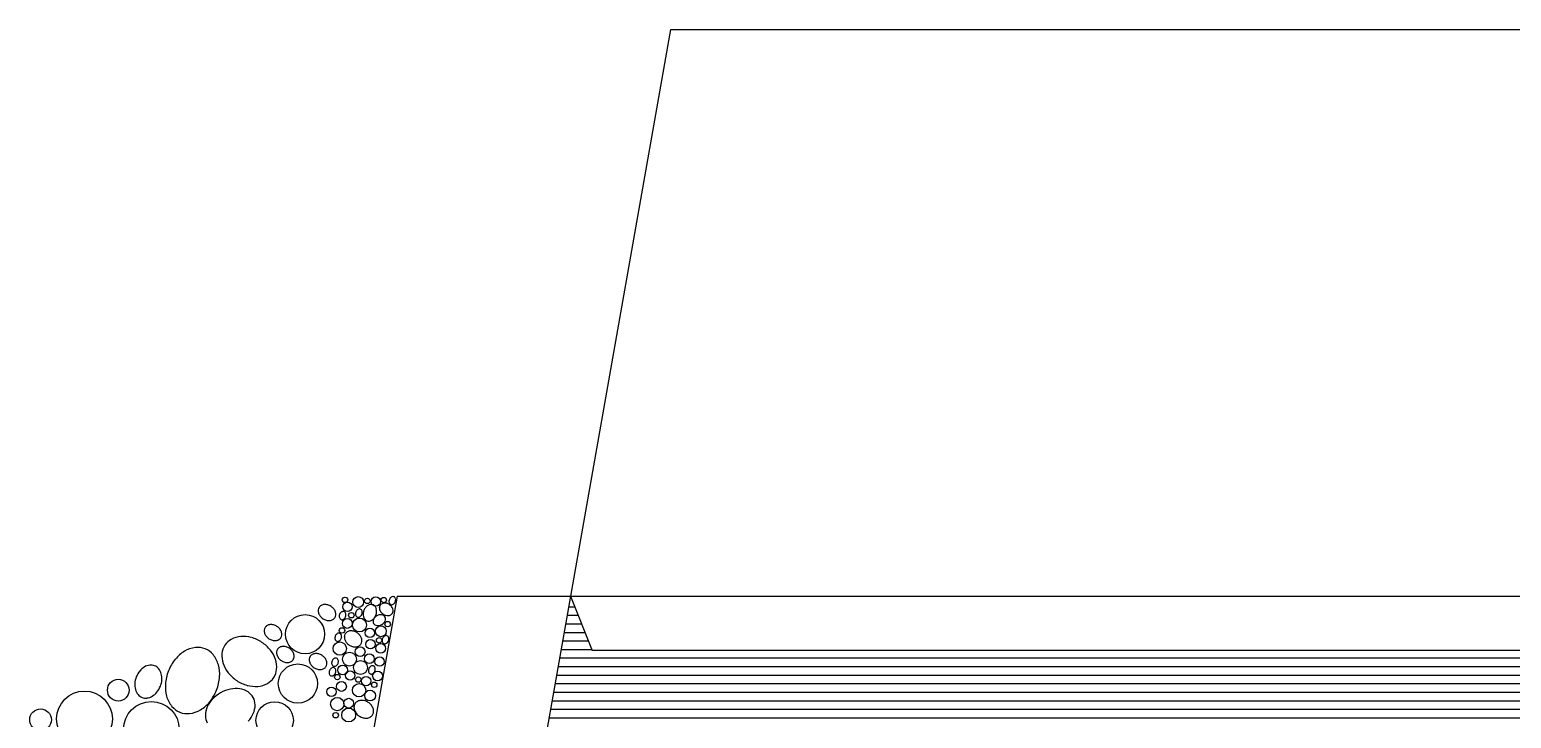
# Paper-space layout 'ESC' of a CAD drawing. Header units: feet, sheet in inches. Extents: x -1.2 to 33.8, y 0.1 to 22.9.
# Drawn here: x 20.039 to 21.554, y 6.501 to 7.205 of the extents above; entities that cross this region are included whole.
import ezdxf

# ---------------------------------------------------------------- set-up
doc = ezdxf.new("R2010")
doc.units = ezdxf.units.FT
doc.header["$MEASUREMENT"] = 0
doc.layers.add('TBLK', color=7, linetype='Continuous')

# ---------------------------------------------------------------- blocks, each defined once
blk = doc.blocks.new('ESC DET')
at = {"layer": 'TBLK'}
for p, q in [((22.3467, 7.7134), (22.2445, 7.1342)), ((22.3467, 7.7134), (25.1396, 7.7134)), ((22.0673, 7.1342), (21.9651, 6.555)), ((22.0673, 7.1342), (25.419, 7.1342)), ((22.2445, 7.1342), (22.173, 6.7294)), ((22.2426, 7.1234), (22.2488, 7.1234)), ((22.2441, 7.1321), (22.2453, 7.1321)), ((22.2445, 7.1342), (22.2667, 7.0788)), ((22.241, 7.1147), (22.2523, 7.1147)), ((22.238, 7.0972), (22.2593, 7.0972)), ((22.2395, 7.106), (22.2558, 7.106)), ((22.2349, 7.0798), (22.2663, 7.0798)), ((22.2364, 7.0885), (22.2628, 7.0885)), ((25.186, 7.0788), (22.2667, 7.0788)), ((22.2318, 7.0623), (25.186, 7.0623)), ((22.2333, 7.0711), (25.186, 7.0711)), ((22.2303, 7.0536), (25.186, 7.0536)), ((22.2272, 7.0362), (25.186, 7.0362)), ((22.2287, 7.0449), (25.186, 7.0449)), ((22.2241, 7.0187), (25.186, 7.0187)), ((22.2256, 7.0274), (25.186, 7.0274)), ((22.2226, 7.01), (25.186, 7.01))]:
    blk.add_line(p, q, dxfattribs=at)
for centre, radius in [((22.0139, 7.1305), 0.00278), ((22.0164, 7.1235), 0.00477), ((22.0274, 7.1283), 0.00556), ((22.0368, 7.1294), 0.00278), ((22.0454, 7.1287), 0.00477), ((22.0536, 7.1303), 0.00278), ((21.9731, 7.0954), 0.02), ((22.0163, 7.1064), 0.005), ((22.0204, 7.1148), 0.00278), ((22.0288, 7.1048), 0.00712), ((22.0576, 7.1057), 0.00278), ((22.0108, 7.0992), 0.00278), ((22.0394, 7.0967), 0.00477), ((22.0506, 7.0984), 0.00556), ((22.0488, 7.0891), 0.00278), ((22.0085, 7.0807), 0.0068), ((22.0186, 7.0699), 0.00712), ((22.0294, 7.0775), 0.005), ((22.0399, 7.0852), 0.00477), ((22.0504, 7.0809), 0.005), ((21.9657, 7.045), 0.02), ((22.0116, 7.0588), 0.005), ((22.0298, 7.0614), 0.00712), ((22.0388, 7.0703), 0.005), ((22.0493, 7.0674), 0.00477), ((21.7821, 7.0382), 0.0111), ((22.0061, 7.0516), 0.00278), ((22.0103, 7.042), 0.005), ((22.0192, 7.0532), 0.00477), ((22.0275, 7.049), 0.00278), ((22.0355, 7.0475), 0.00477), ((22.0438, 7.0437), 0.00278), ((22.0472, 7.0527), 0.005), ((21.7475, 7.0088), 0.0285), ((22, 7.0366), 0.00477), ((22.006, 7.024), 0.0068), ((22.0283, 7.0381), 0.0068), ((22.0396, 7.0327), 0.00556), ((21.7026, 7.008), 0.0111), ((21.8159, 6.9981), 0.0285), ((21.942, 7.0073), 0.0191), ((22.0177, 7.0128), 0.00712), ((22.0177, 7.0249), 0.005), ((22.0044, 7.0126), 0.00278)]:
    blk.add_circle(centre, radius, dxfattribs=at)
for centre, radius, start, end in [((21.9924, 7.1196), 0.00591, 146.5917, 174.5588), ((21.9924, 7.1196), 0.00591, 118.6246, 146.5917), ((21.9934, 7.1178), 0.00794, 94.5496, 118.6246), ((21.9936, 7.1159), 0.00983, 74.4989, 94.5496), ((21.9929, 7.1135), 0.0123, 56.5917, 74.4989), ((21.9929, 7.1135), 0.0123, 38.6845, 56.5917), ((22.0439, 7.1155), 0.0115, 140.8811, 158.3117), ((22.0419, 7.1171), 0.00897, 121.1501, 140.8811), ((22.041, 7.1187), 0.00707, 96.9668, 121.1501), ((22.0407, 7.1207), 0.00507, 68.3117, 96.9668), ((22.0407, 7.1207), 0.00507, 39.6566, 68.3117), ((22.0392, 7.1194), 0.00707, 15.4734, 39.6566), ((22.0552, 7.1223), 0.00618, 174.5588, 198.6338), ((22.0536, 7.1224), 0.0046, 146.5917, 174.5588), ((22.0536, 7.1224), 0.0046, 118.6246, 146.5917), ((22.0544, 7.121), 0.00618, 94.5496, 118.6246), ((22.0545, 7.1196), 0.00765, 74.4989, 94.5496), ((22.054, 7.1177), 0.00957, 56.5917, 74.4989), ((22.0646, 7.1288), 0.00573, 158.3117, 175.7424), ((22.0633, 7.1289), 0.00448, 175.7424, 195.4734), ((22.0624, 7.1286), 0.00353, 195.4734, 219.6566), ((22.0646, 7.1288), 0.00573, 140.8811, 158.3117), ((22.054, 7.1177), 0.00957, 38.6845, 56.5917), ((22.0616, 7.128), 0.00253, 219.6566, 248.3117), ((22.0636, 7.1296), 0.00448, 121.1501, 140.8811), ((22.0616, 7.128), 0.00253, 248.3117, 276.9668), ((22.0631, 7.1304), 0.00353, 96.9668, 121.1501), ((22.0555, 7.1189), 0.00765, 18.6338, 38.6845), ((22.0615, 7.129), 0.00353, 276.9668, 301.1501), ((22.063, 7.1314), 0.00253, 68.3117, 96.9668), ((22.061, 7.1298), 0.00448, 301.1501, 320.8811), ((22.063, 7.1314), 0.00253, 39.6566, 68.3117), ((22.06, 7.1306), 0.00573, 320.8811, 338.3117), ((22.0622, 7.1308), 0.00353, 15.4734, 39.6566), ((22.06, 7.1306), 0.00573, 338.3117, 355.7424), ((22.0613, 7.1305), 0.00448, 355.7424, 15.4734), ((21.9945, 7.1194), 0.00794, 174.5588, 198.6338), ((21.9963, 7.12), 0.00983, 198.6338, 218.6845), ((21.9982, 7.1215), 0.0123, 218.6845, 236.5917), ((21.9982, 7.1215), 0.0123, 236.5917, 254.4989), ((21.9975, 7.1192), 0.00983, 254.4989, 274.5496), ((21.9977, 7.1173), 0.00794, 274.5496, 298.6246), ((21.9986, 7.1155), 0.00591, 298.6246, 326.5917), ((21.9948, 7.1151), 0.00983, 18.6338, 38.6845), ((21.9986, 7.1155), 0.00591, 326.5917, 354.5588), ((21.9966, 7.1157), 0.00794, 354.5588, 18.6338), ((22.0137, 7.1135), 0.00573, 158.3117, 175.7424), ((22.0125, 7.1136), 0.00448, 175.7424, 195.4734), ((22.0116, 7.1133), 0.00353, 195.4734, 219.6566), ((22.0137, 7.1135), 0.00573, 140.8811, 158.3117), ((22.0108, 7.1127), 0.00253, 219.6566, 248.3117), ((22.0127, 7.1143), 0.00448, 121.1501, 140.8811), ((22.0108, 7.1127), 0.00253, 248.3117, 276.9668), ((22.0123, 7.1151), 0.00353, 96.9668, 121.1501), ((22.0107, 7.1137), 0.00353, 276.9668, 301.1501), ((22.0121, 7.1161), 0.00253, 68.3117, 96.9668), ((22.0102, 7.1145), 0.00448, 301.1501, 320.8811), ((22.0121, 7.1161), 0.00253, 39.6566, 68.3117), ((22.0092, 7.1153), 0.00573, 320.8811, 338.3117), ((22.0114, 7.1154), 0.00353, 15.4734, 39.6566), ((22.0092, 7.1153), 0.00573, 338.3117, 355.7424), ((22.0104, 7.1152), 0.00448, 355.7424, 15.4734), ((22.0303, 7.1161), 0.00573, 158.3117, 175.7424), ((22.0291, 7.1162), 0.00448, 175.7424, 195.4734), ((22.0282, 7.116), 0.00353, 195.4734, 219.6566), ((22.0303, 7.1161), 0.00573, 140.8811, 158.3117), ((22.0274, 7.1153), 0.00253, 219.6566, 248.3117), ((22.0294, 7.1169), 0.00448, 121.1501, 140.8811), ((22.0274, 7.1153), 0.00253, 248.3117, 276.9668), ((22.0289, 7.1177), 0.00353, 96.9668, 121.1501), ((22.0273, 7.1163), 0.00353, 276.9668, 301.1501), ((22.0287, 7.1187), 0.00253, 68.3117, 96.9668), ((22.0268, 7.1171), 0.00448, 301.1501, 320.8811), ((22.0287, 7.1187), 0.00253, 39.6566, 68.3117), ((22.0258, 7.1179), 0.00573, 320.8811, 338.3117), ((22.028, 7.1181), 0.00353, 15.4734, 39.6566), ((22.0258, 7.1179), 0.00573, 338.3117, 355.7424), ((22.0271, 7.1178), 0.00448, 355.7424, 15.4734), ((22.0439, 7.1155), 0.0115, 158.3117, 175.7424), ((22.0414, 7.1157), 0.00897, 175.7424, 195.4734), ((22.0396, 7.1152), 0.00707, 195.4734, 219.6566), ((22.038, 7.1139), 0.00507, 219.6566, 248.3117), ((22.038, 7.1139), 0.00507, 248.3117, 276.9668), ((22.0378, 7.1159), 0.00707, 276.9668, 301.1501), ((22.0368, 7.1175), 0.00897, 301.1501, 320.8811), ((22.0481, 7.1084), 0.00544, 156.0911, 180.2743), ((22.0465, 7.1084), 0.0039, 180.2743, 208.9294), ((22.0494, 7.1078), 0.0069, 136.3601, 156.0911), ((22.0465, 7.1084), 0.0039, 208.9294, 237.5845), ((22.0348, 7.1191), 0.0115, 320.8811, 338.3117), ((22.0508, 7.1065), 0.00882, 118.9294, 136.3601), ((22.0348, 7.1191), 0.0115, 338.3117, 355.7424), ((22.0373, 7.1189), 0.00897, 355.7424, 15.4734), ((22.0508, 7.1065), 0.00882, 101.4988, 118.9294), ((22.0504, 7.1083), 0.0069, 81.7678, 101.4988), ((22.0566, 7.1228), 0.00765, 198.6338, 218.6845), ((22.0581, 7.124), 0.00957, 218.6845, 236.5917), ((22.0506, 7.1098), 0.00544, 57.5845, 81.7678), ((22.0472, 7.113), 0.00882, 298.9294, 316.3601), ((22.0581, 7.124), 0.00957, 236.5917, 254.4989), ((22.0515, 7.1111), 0.0039, 28.9294, 57.5845), ((22.0486, 7.1117), 0.0069, 316.3601, 336.0911), ((22.0515, 7.1111), 0.0039, 0.2743, 28.9294), ((22.0499, 7.1111), 0.00544, 336.0911, 0.2743), ((22.0576, 7.1221), 0.00765, 254.4989, 274.5496), ((22.0577, 7.1206), 0.00618, 274.5496, 298.6246), ((22.0585, 7.1193), 0.0046, 298.6246, 326.5917), ((22.0585, 7.1193), 0.0046, 326.5917, 354.5588), ((22.0569, 7.1194), 0.00618, 354.5588, 18.6338), ((21.9094, 7.0684), 0.0247, 94.5496, 118.6246), ((21.9099, 7.0625), 0.0306, 74.4989, 94.5496), ((21.9079, 7.0551), 0.0383, 56.5917, 74.4989), ((21.9372, 7.0991), 0.00591, 146.5917, 174.5588), ((21.9392, 7.0989), 0.00794, 174.5588, 198.6338), ((21.941, 7.0995), 0.00983, 198.6338, 218.6845), ((21.9372, 7.0991), 0.00591, 118.6246, 146.5917), ((21.9429, 7.1011), 0.0123, 218.6845, 236.5917), ((21.9381, 7.0973), 0.00794, 94.5496, 118.6246), ((21.9383, 7.0954), 0.00983, 74.4989, 94.5496), ((21.9376, 7.0931), 0.0123, 56.5917, 74.4989), ((21.9376, 7.0931), 0.0123, 38.6845, 56.5917), ((21.9434, 7.095), 0.00591, 298.6246, 326.5917), ((21.9396, 7.0946), 0.00983, 18.6338, 38.6845), ((21.9434, 7.095), 0.00591, 326.5917, 354.5588), ((21.9414, 7.0952), 0.00794, 354.5588, 18.6338), ((22.0093, 7.0914), 0.00573, 158.3117, 175.7424), ((22.008, 7.0914), 0.00448, 175.7424, 195.4734), ((22.0093, 7.0914), 0.00573, 140.8811, 158.3117), ((22.0083, 7.0921), 0.00448, 121.1501, 140.8811), ((22.0078, 7.093), 0.00353, 96.9668, 121.1501), ((22.0077, 7.0939), 0.00253, 68.3117, 96.9668), ((22.0077, 7.0939), 0.00253, 39.6566, 68.3117), ((22.0069, 7.0933), 0.00353, 15.4734, 39.6566), ((22.0048, 7.0931), 0.00573, 338.3117, 355.7424), ((22.006, 7.0931), 0.00448, 355.7424, 15.4734), ((22.0212, 7.0925), 0.00794, 174.5588, 198.6338), ((22.0191, 7.0926), 0.00591, 146.5917, 174.5588), ((22.0191, 7.0926), 0.00591, 118.6246, 146.5917), ((22.0201, 7.0909), 0.00794, 94.5496, 118.6246), ((22.0203, 7.089), 0.00983, 74.4989, 94.5496), ((22.0196, 7.0866), 0.0123, 56.5917, 74.4989), ((22.0196, 7.0866), 0.0123, 38.6845, 56.5917), ((22.0215, 7.0881), 0.00983, 18.6338, 38.6845), ((22.0233, 7.0887), 0.00794, 354.5588, 18.6338), ((22.0474, 7.1097), 0.00544, 237.5845, 261.7678), ((22.0476, 7.1111), 0.0069, 261.7678, 281.4988), ((22.0472, 7.113), 0.00882, 281.4988, 298.9294), ((22.0576, 7.0889), 0.00573, 140.8811, 158.3117), ((22.0566, 7.0897), 0.00448, 121.1501, 140.8811), ((22.0561, 7.0905), 0.00353, 96.9668, 121.1501), ((22.056, 7.0915), 0.00253, 68.3117, 96.9668), ((22.056, 7.0915), 0.00253, 39.6566, 68.3117), ((22.0552, 7.0909), 0.00353, 15.4734, 39.6566), ((22.0543, 7.0906), 0.00448, 355.7424, 15.4734), ((21.8683, 7.0472), 0.0359, 121.1501, 140.8811), ((21.8643, 7.0537), 0.0283, 96.9668, 121.1501), ((21.8634, 7.0616), 0.0203, 68.3117, 96.9668), ((21.8634, 7.0616), 0.0203, 39.6566, 68.3117), ((21.9064, 7.0739), 0.0184, 146.5917, 174.5588), ((21.9064, 7.0739), 0.0184, 118.6246, 146.5917), ((21.9079, 7.0551), 0.0383, 38.6845, 56.5917), ((21.9429, 7.1011), 0.0123, 236.5917, 254.4989), ((21.9139, 7.0599), 0.0306, 18.6338, 38.6845), ((21.9423, 7.0987), 0.00983, 254.4989, 274.5496), ((21.9424, 7.0968), 0.00794, 274.5496, 298.6246), ((21.9519, 7.0766), 0.00794, 174.5588, 198.6338), ((21.9498, 7.0767), 0.00591, 146.5917, 174.5588), ((21.9498, 7.0767), 0.00591, 118.6246, 146.5917), ((21.9508, 7.075), 0.00794, 94.5496, 118.6246), ((21.951, 7.0731), 0.00983, 74.4989, 94.5496), ((21.9503, 7.0707), 0.0123, 56.5917, 74.4989), ((21.9503, 7.0707), 0.0123, 38.6845, 56.5917), ((21.9522, 7.0722), 0.00983, 18.6338, 38.6845), ((22.0071, 7.0912), 0.00353, 195.4734, 219.6566), ((22.0064, 7.0906), 0.00253, 219.6566, 248.3117), ((22.0064, 7.0906), 0.00253, 248.3117, 276.9668), ((22.0062, 7.0915), 0.00353, 276.9668, 301.1501), ((22.0057, 7.0924), 0.00448, 301.1501, 320.8811), ((22.0048, 7.0931), 0.00573, 320.8811, 338.3117), ((22.023, 7.0931), 0.00983, 198.6338, 218.6845), ((22.0249, 7.0946), 0.0123, 218.6845, 236.5917), ((22.0249, 7.0946), 0.0123, 236.5917, 254.4989), ((22.0242, 7.0922), 0.00983, 254.4989, 274.5496), ((22.0244, 7.0903), 0.00794, 274.5496, 298.6246), ((22.0253, 7.0886), 0.00591, 298.6246, 326.5917), ((22.0253, 7.0886), 0.00591, 326.5917, 354.5588), ((22.0576, 7.0889), 0.00573, 158.3117, 175.7424), ((22.0563, 7.089), 0.00448, 175.7424, 195.4734), ((22.0554, 7.0888), 0.00353, 195.4734, 219.6566), ((22.0546, 7.0881), 0.00253, 219.6566, 248.3117), ((22.0546, 7.0881), 0.00253, 248.3117, 276.9668), ((22.0545, 7.0891), 0.00353, 276.9668, 301.1501), ((22.054, 7.0899), 0.00448, 301.1501, 320.8811), ((22.053, 7.0907), 0.00573, 320.8811, 338.3117), ((22.053, 7.0907), 0.00573, 338.3117, 355.7424), ((21.8179, 7.0465), 0.0179, 121.1501, 140.8811), ((21.816, 7.0498), 0.0141, 96.9668, 121.1501), ((21.8155, 7.0538), 0.0101, 68.3117, 96.9668), ((21.8155, 7.0538), 0.0101, 39.6566, 68.3117), ((21.876, 7.0409), 0.0459, 140.8811, 158.3117), ((21.8572, 7.0565), 0.0283, 15.4734, 39.6566), ((21.8499, 7.0545), 0.0359, 355.7424, 15.4734), ((21.9127, 7.0733), 0.0247, 174.5588, 198.6338), ((21.9183, 7.0752), 0.0306, 198.6338, 218.6845), ((21.9194, 7.0618), 0.0247, 354.5588, 18.6338), ((21.9537, 7.0772), 0.00983, 198.6338, 218.6845), ((21.9556, 7.0787), 0.0123, 218.6845, 236.5917), ((21.9556, 7.0787), 0.0123, 236.5917, 254.4989), ((21.9549, 7.0763), 0.00983, 254.4989, 274.5496), ((21.9551, 7.0744), 0.00794, 274.5496, 298.6246), ((21.956, 7.0727), 0.00591, 298.6246, 326.5917), ((21.956, 7.0727), 0.00591, 326.5917, 354.5588), ((21.954, 7.0728), 0.00794, 354.5588, 18.6338), ((21.9833, 7.0695), 0.00591, 146.5917, 174.5588), ((21.9853, 7.0693), 0.00794, 174.5588, 198.6338), ((21.9871, 7.0699), 0.00983, 198.6338, 218.6845), ((21.9833, 7.0695), 0.00591, 118.6246, 146.5917), ((21.989, 7.0714), 0.0123, 218.6845, 236.5917), ((21.9843, 7.0677), 0.00794, 94.5496, 118.6246), ((21.989, 7.0714), 0.0123, 236.5917, 254.4989), ((21.9844, 7.0658), 0.00983, 74.4989, 94.5496), ((21.9837, 7.0634), 0.0123, 56.5917, 74.4989), ((21.9837, 7.0634), 0.0123, 38.6845, 56.5917), ((21.9895, 7.0654), 0.00591, 298.6246, 326.5917), ((21.9857, 7.065), 0.00983, 18.6338, 38.6845), ((21.9895, 7.0654), 0.00591, 326.5917, 354.5588), ((21.9875, 7.0656), 0.00794, 354.5588, 18.6338), ((22.0019, 7.0577), 0.00353, 96.9668, 121.1501), ((22.006, 7.0659), 0.00573, 158.3117, 175.7424), ((22.0047, 7.066), 0.00448, 175.7424, 195.4734), ((22.0038, 7.0657), 0.00353, 195.4734, 219.6566), ((22.006, 7.0659), 0.00573, 140.8811, 158.3117), ((22.003, 7.0651), 0.00253, 219.6566, 248.3117), ((22.005, 7.0667), 0.00448, 121.1501, 140.8811), ((22.0018, 7.0587), 0.00253, 68.3117, 96.9668), ((22.003, 7.0651), 0.00253, 248.3117, 276.9668), ((22.0045, 7.0675), 0.00353, 96.9668, 121.1501), ((22.0018, 7.0587), 0.00253, 39.6566, 68.3117), ((22.0029, 7.0661), 0.00353, 276.9668, 301.1501), ((22.0044, 7.0685), 0.00253, 68.3117, 96.9668), ((22.0024, 7.0669), 0.00448, 301.1501, 320.8811), ((22.0044, 7.0685), 0.00253, 39.6566, 68.3117), ((22.0015, 7.0677), 0.00573, 320.8811, 338.3117), ((22.0036, 7.0678), 0.00353, 15.4734, 39.6566), ((22.0015, 7.0677), 0.00573, 338.3117, 355.7424), ((22.0027, 7.0676), 0.00448, 355.7424, 15.4734), ((22.0437, 7.058), 0.00573, 140.8811, 158.3117), ((22.0427, 7.0588), 0.00448, 121.1501, 140.8811), ((22.0422, 7.0596), 0.00353, 96.9668, 121.1501), ((22.0421, 7.0606), 0.00253, 68.3117, 96.9668), ((22.0421, 7.0606), 0.00253, 39.6566, 68.3117), ((22.0413, 7.06), 0.00353, 15.4734, 39.6566), ((21.8218, 7.0434), 0.0229, 158.3117, 175.7424), ((21.8218, 7.0434), 0.0229, 140.8811, 158.3117), ((21.8124, 7.0512), 0.0141, 15.4734, 39.6566), ((21.8038, 7.0506), 0.0229, 338.3117, 355.7424), ((21.8087, 7.0502), 0.0179, 355.7424, 15.4734), ((21.876, 7.0409), 0.0459, 158.3117, 175.7424), ((21.8399, 7.0552), 0.0459, 338.3117, 355.7424), ((21.9243, 7.08), 0.0383, 218.6845, 236.5917), ((21.9243, 7.08), 0.0383, 236.5917, 254.4989), ((21.9257, 7.0612), 0.0184, 298.6246, 326.5917), ((21.9257, 7.0612), 0.0184, 326.5917, 354.5588), ((21.9884, 7.069), 0.00983, 254.4989, 274.5496), ((21.9885, 7.0672), 0.00794, 274.5496, 298.6246), ((22.0034, 7.0561), 0.00573, 158.3117, 175.7424), ((22.0021, 7.0561), 0.00448, 175.7424, 195.4734), ((22.0012, 7.0559), 0.00353, 195.4734, 219.6566), ((22.0034, 7.0561), 0.00573, 140.8811, 158.3117), ((22.0004, 7.0553), 0.00253, 219.6566, 248.3117), ((22.0024, 7.0568), 0.00448, 121.1501, 140.8811), ((22.0004, 7.0553), 0.00253, 248.3117, 276.9668), ((22.0003, 7.0563), 0.00353, 276.9668, 301.1501), ((21.9998, 7.0571), 0.00448, 301.1501, 320.8811), ((21.9988, 7.0579), 0.00573, 320.8811, 338.3117), ((22.001, 7.058), 0.00353, 15.4734, 39.6566), ((21.9988, 7.0579), 0.00573, 338.3117, 355.7424), ((22.0001, 7.0578), 0.00448, 355.7424, 15.4734), ((22.0437, 7.058), 0.00573, 158.3117, 175.7424), ((22.0424, 7.0581), 0.00448, 175.7424, 195.4734), ((22.0415, 7.0579), 0.00353, 195.4734, 219.6566), ((22.0407, 7.0572), 0.00253, 219.6566, 248.3117), ((22.0407, 7.0572), 0.00253, 248.3117, 276.9668), ((22.0406, 7.0582), 0.00353, 276.9668, 301.1501), ((22.0401, 7.059), 0.00448, 301.1501, 320.8811), ((22.0392, 7.0598), 0.00573, 320.8811, 338.3117), ((22.0392, 7.0598), 0.00573, 338.3117, 355.7424), ((22.0404, 7.0597), 0.00448, 355.7424, 15.4734), ((21.8168, 7.0438), 0.0179, 175.7424, 195.4734), ((21.8132, 7.0427), 0.0141, 195.4734, 219.6566), ((21.8101, 7.0402), 0.0101, 219.6566, 248.3117), ((21.8101, 7.0402), 0.0101, 248.3117, 276.9668), ((21.8096, 7.0442), 0.0141, 276.9668, 301.1501), ((21.8076, 7.0474), 0.0179, 301.1501, 320.8811), ((21.8038, 7.0506), 0.0229, 320.8811, 338.3117), ((21.8661, 7.0416), 0.0359, 175.7424, 195.4734), ((21.8587, 7.0396), 0.0283, 195.4734, 219.6566), ((21.8399, 7.0552), 0.0459, 320.8811, 338.3117), ((21.9038, 7.0046), 0.0353, 118.9294, 136.3601), ((21.9038, 7.0046), 0.0353, 101.4988, 118.9294), ((21.9023, 7.0122), 0.0276, 81.7678, 101.4988), ((21.9031, 7.018), 0.0218, 57.5845, 81.7678), ((21.9222, 7.0726), 0.0306, 254.4989, 274.5496), ((21.9064, 7.0232), 0.0156, 28.9294, 57.5845), ((21.9064, 7.0232), 0.0156, 0.2743, 28.9294), ((21.9227, 7.0667), 0.0247, 274.5496, 298.6246), ((21.8526, 7.0345), 0.0203, 219.6566, 248.3117), ((21.8526, 7.0345), 0.0203, 248.3117, 276.9668), ((21.8516, 7.0424), 0.0283, 276.9668, 301.1501), ((21.8477, 7.0489), 0.0359, 301.1501, 320.8811), ((21.8929, 7.0123), 0.0218, 156.0911, 180.2743), ((21.8982, 7.01), 0.0276, 136.3601, 156.0911), ((21.9002, 7.0231), 0.0218, 336.0911, 0.2743), ((22.0319, 7.0208), 0.00882, 174.5588, 198.6338), ((22.0297, 7.021), 0.00657, 146.5917, 174.5588), ((22.0339, 7.0215), 0.0109, 198.6338, 218.6845), ((22.0297, 7.021), 0.00657, 118.6246, 146.5917), ((22.0308, 7.019), 0.00882, 94.5496, 118.6246), ((22.0309, 7.0169), 0.0109, 74.4989, 94.5496), ((22.0302, 7.0143), 0.0137, 56.5917, 74.4989), ((22.0302, 7.0143), 0.0137, 38.6845, 56.5917), ((22.0323, 7.016), 0.0109, 18.6338, 38.6845), ((22.0366, 7.0165), 0.00657, 326.5917, 354.5588), ((22.0343, 7.0167), 0.00882, 354.5588, 18.6338), ((21.8867, 7.0123), 0.0156, 180.2743, 208.9294), ((21.8949, 7.0255), 0.0276, 316.3601, 336.0911), ((22.0361, 7.0232), 0.0137, 218.6845, 236.5917), ((22.0361, 7.0232), 0.0137, 236.5917, 254.4989), ((22.0353, 7.0205), 0.0109, 254.4989, 274.5496), ((22.0355, 7.0184), 0.00882, 274.5496, 298.6246), ((22.0366, 7.0165), 0.00657, 298.6246, 326.5917)]:
    blk.add_arc(centre, radius, start, end, dxfattribs=at)

psp = doc.layouts.new('ESC')

# ---------------------------------------------------------------- block references
psp.add_blockref('ESC DET', (-1.6527, -0.5087))

doc.saveas('drawing.dxf')
